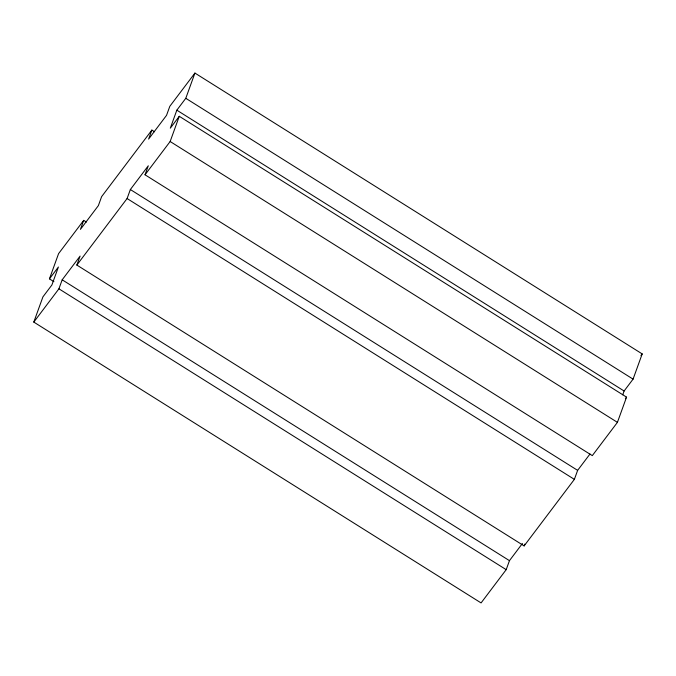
<?xml version="1.0" encoding="UTF-8"?>
<svg xmlns="http://www.w3.org/2000/svg" width="676" height="676" viewBox="0 0 676 676"><rect width="100%" height="100%" fill="white"/><g stroke="black" fill="none" stroke-linecap="round" stroke-linejoin="round"><path stroke-width="1.01" d="M522.438 543.462L509.459 560.658L506.197 569.657L481.075 602.924L33.8 322.089L42.926 296.865L51.891 284.993L58.406 266.995L49.449 278.867L53.911 281.672M49.449 278.867L58.575 253.644L83.697 220.376L86.376 222.058M33.8 322.089L58.922 288.813L62.184 279.813L80.106 256.069L76.853 265.068L524.128 545.912L574.372 479.368L577.634 470.369L589.996 453.993M83.697 220.376L80.436 229.375L98.366 205.631L101.628 196.631L151.872 130.088L154.55 131.769M76.853 265.068L127.096 198.533L130.358 189.534L148.281 165.789L145.027 174.788L592.303 455.624L617.425 422.356L626.551 397.133L179.275 116.297L170.31 128.17L176.833 110.171L185.79 98.299L194.925 73.076L642.2 353.911L633.074 379.135L624.109 391.007L622.731 394.792M151.872 130.088L148.61 139.087L166.541 115.343L169.803 106.343L194.925 73.076M145.027 174.788L170.149 141.512L179.275 116.297M524.128 545.912L524.779 544.112M640.941 355.576L642.2 353.911M625.359 398.713L626.551 397.133M185.79 98.299L633.074 379.135M176.833 110.171L624.109 391.007M170.149 141.512L617.425 422.356M130.358 189.534L577.634 470.369M127.096 198.533L574.372 479.368M62.184 279.813L509.459 560.658M58.922 288.813L506.197 569.657"/></g></svg>
